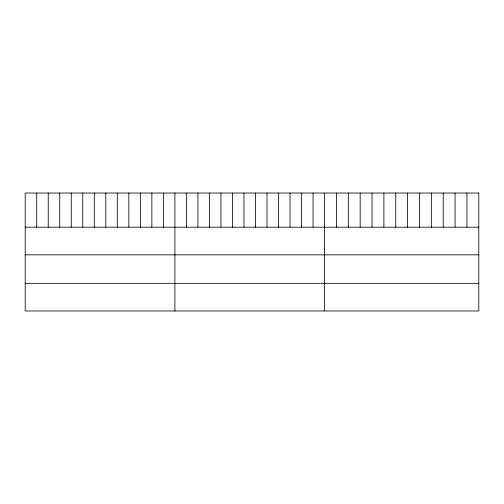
<?xml version="1.0" encoding="UTF-8"?>
<svg xmlns="http://www.w3.org/2000/svg" width="504" height="504" viewBox="0 0 504 504"><rect width="100%" height="100%" fill="white"/><g stroke="black" fill="none" stroke-linecap="round" stroke-linejoin="round"><path stroke-width="0.76" d="M25.2 227.191L478.8 227.191M25.2 254.841L478.8 254.841M25.2 283.324L478.8 283.324M466.937 193.026L466.937 227.191M455.074 193.026L455.074 227.191M443.211 193.026L443.211 227.191M431.348 193.026L431.348 227.191M419.486 193.026L419.486 227.191M407.623 193.026L407.623 227.191M395.753 193.026L395.753 227.191M383.891 193.026L383.891 227.191M372.028 193.026L372.028 227.191M360.165 193.026L360.165 227.191M348.302 193.026L348.302 227.191M336.439 193.026L336.439 227.191M324.576 193.026L324.576 310.974M313.06 193.026L313.06 227.191M301.549 193.026L301.549 227.191M290.033 193.026L290.033 227.191M278.517 193.026L278.517 227.191M267.007 193.026L267.007 227.191M255.49 193.026L255.49 227.191M243.974 193.026L243.974 227.191M232.457 193.026L232.457 227.191M220.947 193.026L220.947 227.191M209.431 193.026L209.431 227.191M197.914 193.026L197.914 227.191M186.404 193.026L186.404 227.191M174.888 193.026L174.888 310.974M163.372 193.026L163.372 227.191M151.862 193.026L151.862 227.191M140.345 193.026L140.345 227.191M128.829 193.026L128.829 227.191M117.319 193.026L117.319 227.191M105.802 193.026L105.802 227.191M94.286 193.026L94.286 227.191M82.769 193.026L82.769 227.191M71.259 193.026L71.259 227.191M59.743 193.026L59.743 227.191M48.227 193.026L48.227 227.191M36.716 193.026L36.716 227.191M478.8 193.026L25.2 193.026L25.2 310.974L478.8 310.974L478.8 193.026"/></g></svg>
